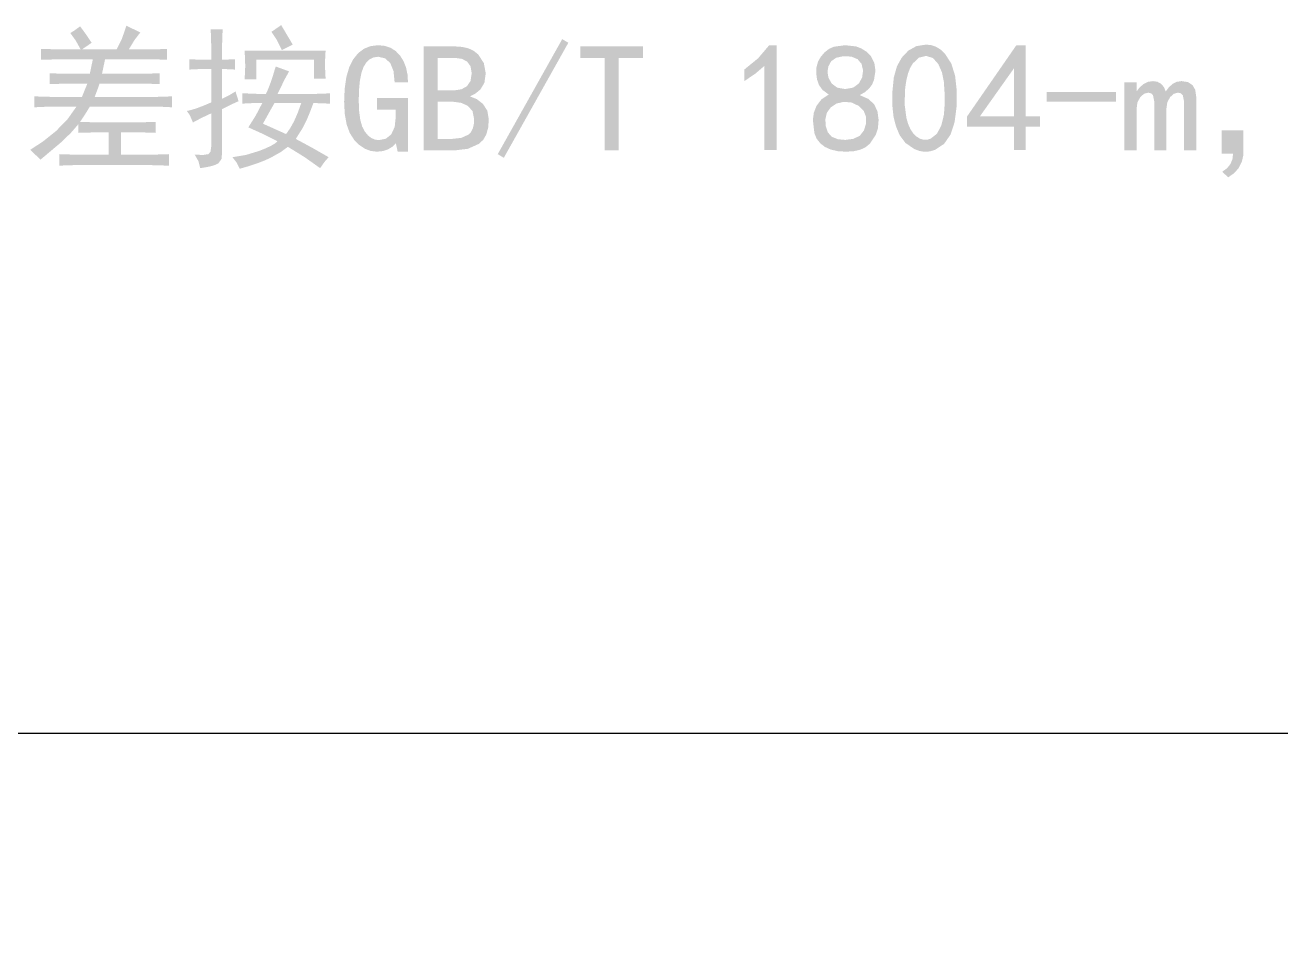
# Model space of a CAD drawing. Extents: x 3 to 591, y 5 to 206.
# Drawn here: x 467.81 to 491.14, y 171.13 to 188.25 of the extents above; entities that cross this region are included whole.
import ezdxf

# ---------------------------------------------------------------- set-up
doc = ezdxf.new("R2010")
doc.units = 0
doc.layers.get('0').update_dxf_attribs({"linetype": 'CONTINUOUS'})
picture_1 = doc.add_image_def('image4.jpg', size_in_pixel=(736, 881))

msp = doc.modelspace()

# ---------------------------------------------------------------- hatches: boundary and pattern name
h = msp.add_hatch(color=7)
h.dxf.hatch_style = 2
h.paths.add_polyline_path([(469.954028, 188.110878), (469.849021, 187.97521), (469.739054, 187.79448), (470.010252, 187.79448), (470.255956, 187.797099), (470.451224, 187.805505), (470.451224, 187.602106), (470.250375, 187.610788), (470.010252, 187.613682), (469.298633, 187.613682), (469.241858, 187.342484), (469.863628, 187.342484), (470.100789, 187.345102), (470.315625, 187.353508), (470.315625, 187.15011), (470.097895, 187.158791), (469.852053, 187.161685), (469.196658, 187.161685), (469.15697, 187.048342), (469.105707, 186.913087), (470.134826, 186.913087), (470.360549, 186.915705), (470.541623, 186.924111), (470.541623, 186.720713), (470.368955, 186.729395), (470.145851, 186.732289), (469.015308, 186.732289), (468.919328, 186.576432), (468.83451, 186.449515), (469.219258, 186.438491), (469.863628, 186.438491), (470.23625, 186.449515), (470.23625, 186.246117), (469.886228, 186.257692), (469.592431, 186.257692), (469.592431, 185.83932), (470.078051, 185.83932), (470.137272, 185.840035), (470.224812, 185.842145), (470.340671, 185.845599), (470.484848, 185.850344), (470.484848, 185.635921), (470.354107, 185.6409), (470.244656, 185.644327), (470.156496, 185.646308), (470.089627, 185.646946), (468.76671, 185.646946), (468.597142, 185.644327), (468.450312, 185.635921), (468.450312, 185.850344), (468.778286, 185.83932), (469.366432, 185.83932), (469.366432, 186.257692), (469.219258, 186.257692), (468.800885, 186.246117), (468.800885, 186.404315), (468.666527, 186.248873), (468.49, 186.076894), (468.100291, 185.748921), (467.907917, 185.929719), (468.152105, 186.09095), (468.388025, 186.280292), (468.598452, 186.494921), (468.76671, 186.732289), (468.416688, 186.732289), (468.179046, 186.729395), (467.987292, 186.720713), (467.987292, 186.924111), (468.181871, 186.915705), (468.427713, 186.913087), (468.868685, 186.913087), (468.970108, 187.161685), (468.597487, 187.161685), (468.269514, 187.15011), (468.269514, 187.353508), (468.461406, 187.345102), (468.585911, 187.342484), (469.015308, 187.342484), (469.072083, 187.613682), (468.495512, 187.613682), (468.111315, 187.602106), (468.111315, 187.805505), (468.461888, 187.79448), (468.846085, 187.79448), (468.752585, 187.960947), (468.653711, 188.099302), (468.738529, 188.152908), (468.83451, 188.223877), (468.933315, 188.090828), (469.049483, 187.918504), (468.868685, 187.79448), (469.513056, 187.79448), (469.614617, 188.000428), (469.693854, 188.234901)])
h = msp.add_hatch(color=7)
h.paths.add_polyline_path([(472.716561, 187.387684), (472.626161, 187.223421), (472.578206, 187.123031), (472.502138, 186.969311), (473.168557, 186.969311), (473.335093, 186.972205), (473.47393, 186.980887), (473.47393, 186.788513), (473.168557, 186.800088), (473.117639, 186.66566), (473.055558, 186.511802), (472.967984, 186.335276), (472.841135, 186.133118), (473.134657, 185.974781), (473.451331, 185.79412), (473.372025, 185.703583), (473.293132, 185.590722), (473.001815, 185.796876), (472.693961, 185.986494), (472.56539, 185.891685), (472.383075, 185.788608), (472.26825, 185.735261), (472.132961, 185.682637), (471.977209, 185.630633), (471.800992, 185.579146), (471.744355, 185.689527), (471.665393, 185.79412), (471.915094, 185.835186), (472.168101, 185.912631), (472.284477, 185.959554), (472.378941, 186.004409), (472.451495, 186.047197), (472.502138, 186.087918), (472.242033, 186.220692), (471.959191, 186.348092), (472.097753, 186.568095), (472.219364, 186.800088), (472.012728, 186.797194), (471.846192, 186.788513), (471.846192, 186.980887), (472.140541, 186.969311), (472.287164, 186.969311), (472.328204, 187.060356), (472.371982, 187.175535), (472.418551, 187.314794), (472.467963, 187.478083)])
h.paths.add_polyline_path([(471.269621, 187.88488), (471.266796, 188.03984), (471.258596, 188.167102), (471.484595, 188.167102), (471.475913, 188.042665), (471.473019, 187.895904), (471.473019, 187.602106), (471.710593, 187.613682), (471.710593, 187.421308), (471.473019, 187.432883), (471.473019, 186.878912), (471.608687, 186.946711), (471.721617, 187.014511), (471.778392, 186.833712), (471.645343, 186.77425), (471.473019, 186.687089), (471.473019, 185.896095), (471.461857, 185.762976), (471.40522, 185.681121), (471.354267, 185.654361), (471.280783, 185.63034), (471.184768, 185.60911), (471.066222, 185.590722), (471.035147, 185.715021), (470.964799, 185.83932), (471.129887, 185.836426), (471.218909, 185.850895), (471.256874, 185.895957), (471.269621, 185.986494), (471.269621, 186.607714), (471.083172, 186.520002), (470.930623, 186.438491), (470.874124, 186.571127), (470.817624, 186.652914), (470.901038, 186.671198), (471.004141, 186.703694), (471.126985, 186.750349), (471.269621, 186.811112), (471.269621, 187.432883), (471.049272, 187.429989), (470.862824, 187.421308), (470.862824, 187.613682), (471.03811, 187.605), (471.269621, 187.602106)])
h.paths.add_polyline_path([(473.394555, 187.771881), (473.386149, 187.613406), (473.383531, 187.478083), (473.394555, 187.252085), (473.180133, 187.252085), (473.180133, 187.602106), (472.106365, 187.602106), (472.106365, 187.240509), (471.891391, 187.240509), (471.902416, 187.489107), (471.891391, 187.771881)])
h.paths.add_polyline_path([(472.23094, 186.415891), (472.660337, 186.223517), (472.737223, 186.331512), (472.809923, 186.46364), (472.878385, 186.619849), (472.942559, 186.800088), (472.445363, 186.800088), (472.34642, 186.624733)])
h.paths.add_polyline_path([(472.569937, 188.246477), (472.78436, 187.88488), (472.580962, 187.782905), (472.493318, 187.963566), (472.389139, 188.121902)])
h = msp.add_hatch(color=7)
h.dxf.hatch_style = 2
h.paths.add_polyline_path([(474.925122, 185.896095), (474.733299, 185.896095), (474.699124, 186.054294), (474.641177, 185.992006), (474.558013, 185.941295), (474.457692, 185.907326), (474.349102, 185.896095), (474.233338, 185.909841), (474.124138, 185.951079), (474.021448, 186.019808), (473.925218, 186.11603), (473.843552, 186.242723), (473.785347, 186.4028), (473.7505, 186.596156), (473.738907, 186.822688), (473.749458, 187.071148), (473.781144, 187.285709), (473.834017, 187.46637), (473.90813, 187.613131), (474.000639, 187.726802), (474.108703, 187.808123), (474.232374, 187.856992), (474.371702, 187.873304), (474.494399, 187.861229), (474.602937, 187.825073), (474.697419, 187.764939), (474.777948, 187.68093), (474.842337, 187.577904), (474.888329, 187.46072), (474.915924, 187.329479), (474.925122, 187.184285), (474.676524, 187.184285), (474.65668, 187.391404), (474.597149, 187.539819), (474.501169, 187.629116), (474.371702, 187.658881), (474.286849, 187.647203), (474.213365, 187.612166), (474.15125, 187.553772), (474.100504, 187.472019), (474.060799, 187.362775), (474.032567, 187.221906), (474.015703, 187.04941), (474.010105, 186.845288), (474.017141, 186.652337), (474.038286, 186.49189), (474.073589, 186.363999), (474.123104, 186.268717), (474.181498, 186.19935), (474.244234, 186.14993), (474.31131, 186.120353), (474.382726, 186.110518), (474.514191, 186.137389), (474.614237, 186.218005), (474.677764, 186.354982), (474.699124, 186.55149), (474.699124, 186.675513), (474.349102, 186.675513), (474.349102, 186.890487), (474.925122, 186.890487)])
h = msp.add_hatch(color=7)
h.paths.add_polyline_path([(476.425727, 186.494715), (476.414367, 186.34363), (476.38032, 186.217867), (476.32364, 186.117529), (476.244377, 186.042718), (476.038085, 185.949701), (475.781356, 185.918695), (475.21636, 185.918695), (475.21636, 187.850704), (475.803956, 187.850704), (475.936144, 187.841506), (476.050763, 187.813911), (476.147811, 187.767919), (476.227289, 187.70353), (476.333467, 187.542575), (476.368952, 187.353508), (476.344698, 187.176981), (476.272489, 187.054198), (476.175062, 186.973652), (476.075154, 186.924111), (476.203725, 186.871953), (476.31824, 186.783), (476.398855, 186.657048)])
h.paths.add_polyline_path([(476.108778, 187.353508), (476.087418, 187.480839), (476.023891, 187.568482), (475.929357, 187.619332), (475.81498, 187.636282), (475.475983, 187.636282), (475.475983, 187.037111), (475.803956, 187.037111), (475.919436, 187.05537), (476.018379, 187.110422), (476.086109, 187.207987)])
h.paths.add_polyline_path([(476.153978, 186.494715), (476.124281, 186.648435), (476.035466, 186.748825), (475.909651, 186.804153), (475.769781, 186.822688), (475.475983, 186.822688), (475.475983, 186.133118), (475.736156, 186.133118), (475.915301, 186.152686), (476.046491, 186.211941), (476.093516, 186.25938), (476.127106, 186.322322), (476.14726, 186.400767)])
h = msp.add_hatch(color=7)
h.dxf.hatch_style = 2
h.paths.add_polyline_path([(477.90318, 187.918504), (476.704838, 185.782545), (476.591839, 185.850344), (477.78963, 187.986303)])
h = msp.add_hatch(color=7)
h.dxf.hatch_style = 2
h.paths.add_polyline_path([(479.289683, 187.636282), (478.837687, 187.636282), (478.837687, 185.918695), (478.578064, 185.918695), (478.578064, 187.636282), (478.126068, 187.636282), (478.126068, 187.850704), (479.289683, 187.850704)])
h = msp.add_hatch(color=7)
h.dxf.hatch_style = 2
h.paths.add_polyline_path([(481.543996, 187.489107), (481.377322, 187.345102), (481.171374, 187.206885), (481.171374, 187.421308), (481.428103, 187.630356), (481.634395, 187.873304), (481.769994, 187.873304), (481.769994, 185.929719), (481.543996, 185.929719)])
h = msp.add_hatch(color=7)
h.paths.add_polyline_path([(482.445429, 186.48369), (482.462379, 186.617705), (482.513229, 186.748825), (482.60349, 186.866165), (482.739227, 186.958287), (482.62609, 187.041314), (482.558428, 187.133022), (482.522875, 187.236237), (482.507165, 187.353508), (482.512884, 187.469263), (482.541341, 187.568482), (482.590674, 187.655781), (482.659852, 187.737705), (482.743361, 187.804264), (482.835138, 187.845192), (483.044049, 187.873304), (483.247447, 187.850704), (483.340465, 187.815151), (483.43927, 187.754793), (483.526914, 187.665841), (483.586445, 187.545882), (483.60746, 187.398846), (483.580933, 187.229485), (483.545155, 187.143909), (483.489018, 187.068254), (483.412416, 187.002522), (483.315247, 186.946711), (483.479233, 186.874778), (483.586996, 186.771425), (483.646527, 186.639891), (483.666371, 186.483139), (483.653555, 186.33059), (483.615108, 186.211941), (483.501558, 186.042718), (483.428315, 185.981947), (483.332335, 185.935231), (483.210792, 185.905741), (483.061137, 185.896095), (482.908588, 185.905741), (482.778363, 185.935231), (482.669498, 185.984565), (482.580477, 186.053743), (482.514193, 186.140146), (482.473541, 186.240605)])
h.paths.add_polyline_path([(482.67694, 186.494715), (482.685277, 186.367453), (482.722139, 186.257141), (482.794004, 186.173976), (482.90845, 186.127605), (483.046667, 186.114859), (483.190672, 186.133118), (483.315109, 186.189686), (483.394071, 186.291316), (483.432105, 186.415615), (483.433758, 186.539914), (483.390074, 186.654292), (483.292647, 186.748825), (483.162836, 186.809459), (483.021449, 186.822137), (482.88709, 186.791062), (482.778363, 186.720713), (482.704914, 186.618876)])
h.paths.add_polyline_path([(482.716627, 187.376108), (482.736195, 187.265727), (482.795451, 187.161134), (482.897219, 187.084997), (483.044049, 187.05971), (483.192395, 187.084997), (483.298159, 187.161134), (483.360171, 187.272755), (483.377534, 187.40422), (483.349078, 187.527348), (483.275559, 187.613682), (483.162698, 187.661638), (483.015937, 187.669906), (482.876204, 187.64014), (482.784427, 187.573994), (482.733577, 187.481872)])
h = msp.add_hatch(color=7)
h.paths.add_polyline_path([(483.922332, 187.008999), (483.949272, 187.277303), (484.007219, 187.483595), (484.096447, 187.643241), (484.216681, 187.771881), (484.367645, 187.856492), (484.549615, 187.88488), (484.645225, 187.874562), (484.734478, 187.843676), (484.817428, 187.792327), (484.894124, 187.720618), (485.015736, 187.535547), (485.086498, 187.308309), (485.116333, 187.041245), (485.115161, 186.737801), (485.078023, 186.445381), (485.001611, 186.212493), (484.881446, 186.0401), (484.713325, 185.929719), (484.617328, 185.900987), (484.521227, 185.894166), (484.425126, 185.909255), (484.329128, 185.946256), (484.165417, 186.057877), (484.057931, 186.200917), (483.990062, 186.363319), (483.944931, 186.534402), (483.922263, 186.740695)])
h.paths.add_polyline_path([(484.159905, 187.076798), (484.148674, 186.782863), (484.182505, 186.522827), (484.215259, 186.410164), (484.257264, 186.315225), (484.308466, 186.23796), (484.368816, 186.178317), (484.434126, 186.1377), (484.500212, 186.117546), (484.567021, 186.117856), (484.634502, 186.13863), (484.751635, 186.231716), (484.832388, 186.387228), (484.879035, 186.582358), (484.894675, 186.794025), (484.890266, 187.004382), (484.877588, 187.195309), (484.843343, 187.367289), (484.775613, 187.522731), (484.676876, 187.634421), (484.549615, 187.675418), (484.416841, 187.643103), (484.301016, 187.534307), (484.251915, 187.450574), (484.212064, 187.34648), (484.181411, 187.221923)])
h = msp.add_hatch(color=7)
h.paths.add_polyline_path([(486.179755, 186.359116), (485.309937, 186.359116), (485.309937, 186.55149), (486.224954, 187.873304), (486.394729, 187.873304), (486.394729, 186.55149), (486.666478, 186.55149), (486.666478, 186.359116), (486.394729, 186.359116), (486.394729, 185.929719), (486.179755, 185.929719)])
h.paths.add_polyline_path([(486.179755, 186.55149), (486.179755, 187.443907), (485.54696, 186.55149)])
h = msp.add_hatch(color=7)
h.dxf.hatch_style = 2
h.paths.add_polyline_path([(489.56461, 185.918695), (489.33806, 185.918695), (489.33806, 186.833712), (489.31546, 186.946711), (489.281423, 186.980473), (489.225061, 186.991911), (489.148856, 186.970551), (489.078438, 186.907024), (489.027588, 186.809872), (489.010638, 186.687089), (489.010638, 185.918695), (488.78464, 185.918695), (488.78464, 186.833712), (488.76204, 186.946711), (488.728003, 186.980473), (488.671641, 186.991911), (488.59516, 186.970551), (488.524466, 186.907024), (488.473617, 186.809872), (488.456667, 186.687089), (488.456667, 185.918695), (488.230669, 185.918695), (488.230669, 187.184285), (488.456667, 187.184285), (488.456667, 187.014511), (488.518679, 187.094782), (488.592266, 187.155622), (488.674259, 187.194069), (488.76204, 187.206885), (488.845136, 187.194069), (488.914176, 187.155622), (488.966334, 187.094782), (488.999063, 187.014511), (489.059765, 187.094782), (489.12915, 187.155622), (489.206458, 187.194069), (489.29286, 187.206885), (489.41151, 187.18835), (489.496259, 187.133022), (489.547384, 187.04407), (489.56461, 186.924111)])
h = msp.add_hatch(color=7)
h.dxf.hatch_style = 2
h.paths.add_polyline_path([(488.076132, 186.822688), (486.78739, 186.822688), (486.78739, 187.003486), (488.076132, 187.003486)])
h = msp.add_hatch(color=7)
h.dxf.hatch_style = 2
h.paths.add_polyline_path([(490.036095, 186.291316), (490.442892, 186.291316), (490.442892, 185.83932), (490.412196, 185.707132), (490.354836, 185.59334), (490.27081, 185.497945), (490.160119, 185.420947), (490.04712, 185.522922), (490.136106, 185.586588), (490.199668, 185.664309), (490.237806, 185.756086), (490.250518, 185.86192), (490.036095, 185.86192)])

# ---------------------------------------------------------------- pictures from other files: only their frames are drawn
image = msp.add_image(picture_1, insert=(464.20759, 46.973687), size_in_units=(106.73472, 128.122949))
image.dxf.flags = 7

doc.saveas('drawing.dxf')
